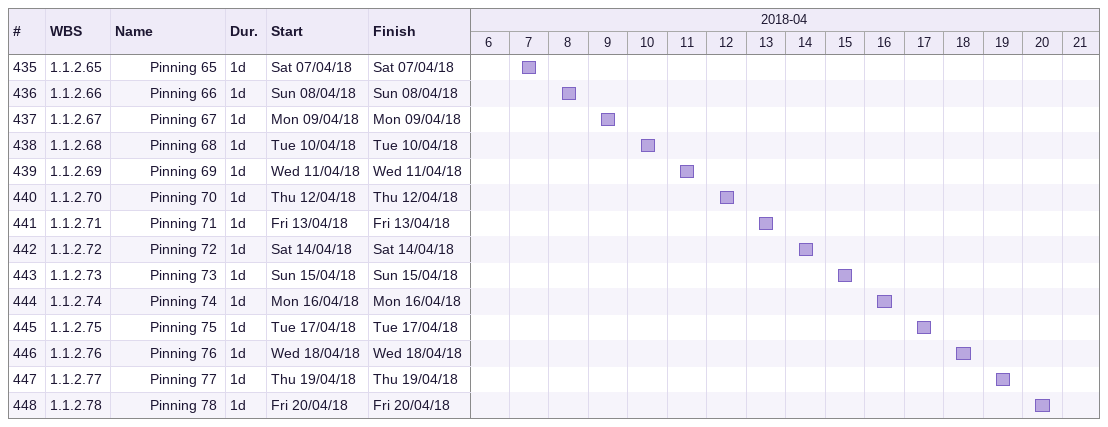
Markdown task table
| ID | WBS | Task | Duration | Start | Finish |
|---|---|---|---|---|---|
| 435 | 1.1.2.65 | Pinning 65 | 1d | 2018-04-07 | 2018-04-07 |
| 436 | 1.1.2.66 | Pinning 66 | 1d | 2018-04-08 | 2018-04-08 |
| 437 | 1.1.2.67 | Pinning 67 | 1d | 2018-04-09 | 2018-04-09 |
| 438 | 1.1.2.68 | Pinning 68 | 1d | 2018-04-10 | 2018-04-10 |
| 439 | 1.1.2.69 | Pinning 69 | 1d | 2018-04-11 | 2018-04-11 |
| 440 | 1.1.2.70 | Pinning 70 | 1d | 2018-04-12 | 2018-04-12 |
| 441 | 1.1.2.71 | Pinning 71 | 1d | 2018-04-13 | 2018-04-13 |
| 442 | 1.1.2.72 | Pinning 72 | 1d | 2018-04-14 | 2018-04-14 |
| 443 | 1.1.2.73 | Pinning 73 | 1d | 2018-04-15 | 2018-04-15 |
| 444 | 1.1.2.74 | Pinning 74 | 1d | 2018-04-16 | 2018-04-16 |
| 445 | 1.1.2.75 | Pinning 75 | 1d | 2018-04-17 | 2018-04-17 |
| 446 | 1.1.2.76 | Pinning 76 | 1d | 2018-04-18 | 2018-04-18 |
| 447 | 1.1.2.77 | Pinning 77 | 1d | 2018-04-19 | 2018-04-19 |
| 448 | 1.1.2.78 | Pinning 78 | 1d | 2018-04-20 | 2018-04-20 |
